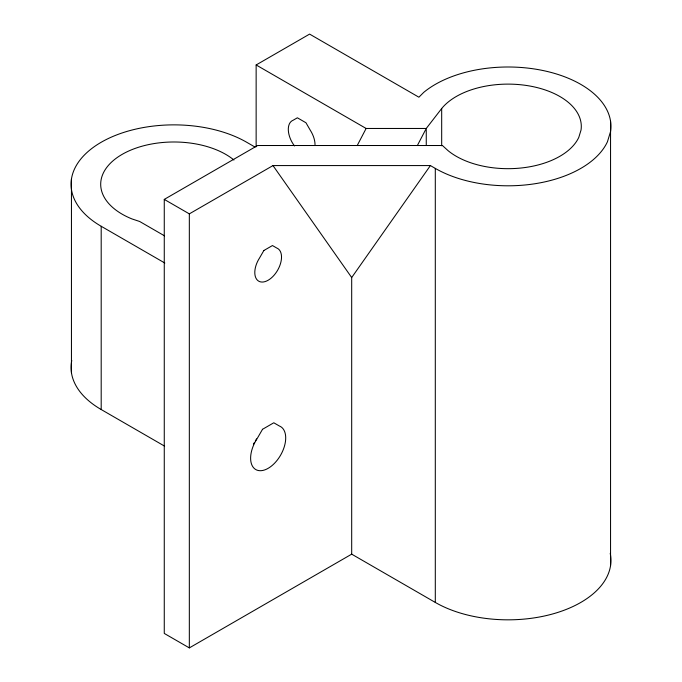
<?xml version="1.0" encoding="UTF-8"?>
<svg xmlns="http://www.w3.org/2000/svg" width="682" height="682" viewBox="0 0 682 682"><rect width="100%" height="100%" fill="white"/><g stroke="black" fill="none" stroke-linecap="round" stroke-linejoin="round"><path stroke-width="1.02" d="M357.283 145.402L366.123 128.463L426.259 128.463L441.68 108.532A73.238 42.284 0 0 1 527.016 85.557A73.238 42.284 0 0 1 581.021 130.083L578.805 137.346A73.238 42.284 0 0 1 520.775 168.036A73.238 42.284 0 0 1 448.065 150.654L442.43 145.513L257.617 145.513L164.268 199.4L164.268 633.433L189.332 647.9L351.69 554.159L435.304 602.436A102.888 59.402 0 0 0 553.008 613.86A102.888 59.402 0 0 0 610.22 553.383M417.41 145.428L426.259 128.463L426.259 145.479M351.69 554.159L351.69 277.54L430.402 165.573L435.304 168.403A102.888 59.402 0 0 0 607.44 141.771L610.552 131.575A102.888 59.402 0 0 0 543.247 70.578A102.888 59.402 0 0 0 423.778 92.326L418.901 97.202L309.602 34.1L256.142 64.961L256.142 146.783M164.268 199.4L189.332 213.867L272.988 165.573L430.402 165.573M256.142 64.961L366.123 128.463M254.966 147.039L246.696 142.265A102.888 59.402 0 0 0 101.192 142.265A102.888 59.402 0 0 0 101.192 226.279L101.192 409.532L164.609 446.147M164.515 235.836L139.674 221.488L131.933 218.913A73.238 42.284 0 0 1 122.155 154.371A73.238 42.284 0 0 1 233.935 160.023M101.192 226.279L164.831 263.022M272.988 165.573L351.69 277.54M610.552 121.217L610.552 565.608M441.68 108.532L441.68 145.76M435.304 168.403L435.304 602.436M189.332 213.867L189.332 647.9M71.448 179.093L71.448 372.704M101.192 409.532A102.888 59.402 0 0 1 71.781 360.48M294.488 145.931A18.9 10.912 60 0 1 293.072 120.279L297.369 117.798L305.962 122.76L310.259 130.202A18.9 10.912 60 0 1 315.033 144.78M256.543 438.858A24.808 14.322 -60 0 1 255.29 441.135M254.377 442.601A24.808 14.322 -60 0 1 253.414 444.033M263.866 250.507L259.569 257.941A18.9 10.912 -60 0 0 258.444 281.01A18.9 10.912 -60 0 0 277.881 269.782A18.9 10.912 -60 0 0 276.756 248.026L272.459 245.546L263.866 250.507M262.527 429.293L256.884 439.055A24.808 14.322 -60 0 0 255.4 469.327A24.808 14.322 -60 0 0 280.924 454.596A24.808 14.322 -60 0 0 279.441 426.037L273.797 422.78L262.527 429.293"/></g></svg>
